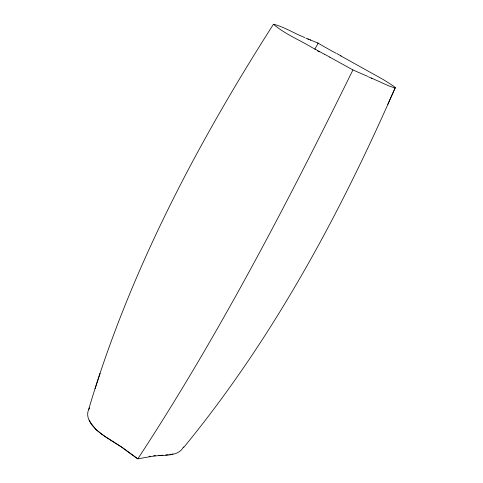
<?xml version="1.0" encoding="UTF-8"?>
<svg xmlns="http://www.w3.org/2000/svg" width="483" height="483" viewBox="0 0 483 483"><rect width="100%" height="100%" fill="white"/><g stroke="black" fill="none" stroke-linecap="round" stroke-linejoin="round"><path stroke-width="0.72" d="M88.667 409.415C129.323 272.146 196.659 144.435 273.475 24.228C284.366 26.927 294.31 33.508 304.809 37.535M100.078 373.377L95.066 388.694M183.522 446.932C178.45 456.676 165.132 454.757 156.003 455.886A129.734 86.741 39.6 0 0 152.574 456.242L137.818 458.85L122.447 447.608M340.527 55.768L383.224 79.532L392.963 85.702L395.112 87.453L395.1 88.015C339.277 215.521 272.382 339.507 183.727 447.409M387.777 104.388L395.263 87.646M367.696 76.374L352.922 69.944C287.488 202.86 219.131 334.828 137.818 458.85M315.025 48.729L318.261 43.204M273.475 24.228C284.644 33.961 299.382 39.854 312.127 47.563L324.437 54.241M89.198 408.564C84.851 416.056 90.569 424.539 96.147 429.55M89.415 408.232L89.645 407.918M172.564 453.893L173.017 453.772M171.181 454.225L169.72 454.509M149.102 456.35L150.249 456.2M168.217 454.738L165.603 455.028M155.441 455.692L154.282 455.783A129.583 86.487 39.1 0 0 153.703 455.831M162.886 455.24L158.919 455.475M395.1 88.015L388.682 85.841L371.3 78.004M310.666 40.101L307.852 38.888M329.75 57.133L352.922 69.944M333.155 51.663L336.071 53.293M118.818 445.241L102.221 434.543M101.967 434.471L97.041 430.347M137.275 458.542L122.585 447.838A136.496 101.738 25 0 0 119.543 445.845L105.783 437.163L98.526 431.639M98.441 431.639L95.634 429.031M96.093 429.472L97.035 430.389M95.719 429.121L90.834 423.06M90.587 422.625L89.723 420.892M89.379 420.017L89.542 420.458M315.387 49.598A105.161 6.122 27.6 0 1 314.886 49.411M319.311 51.868A97.644 5.446 28.2 0 1 317.331 50.727M332.733 51.494A96.884 4.444 28.3 0 1 317.723 42.969M317.953 43.041A104.992 5.065 27.5 0 1 310.291 39.896M341.173 55.98A85.708 3.864 28.3 0 1 336.838 53.577M368.396 76.809A179.549 11.864 28.8 0 1 372.001 78.445M118.836 445.211A136.641 102.474 24.8 0 1 122.471 447.584M324.534 54.235A193.363 15.178 27.9 0 1 329.865 57.139M308.86 39.455A91.577 4.595 27.6 0 1 305.854 38.139"/></g></svg>
